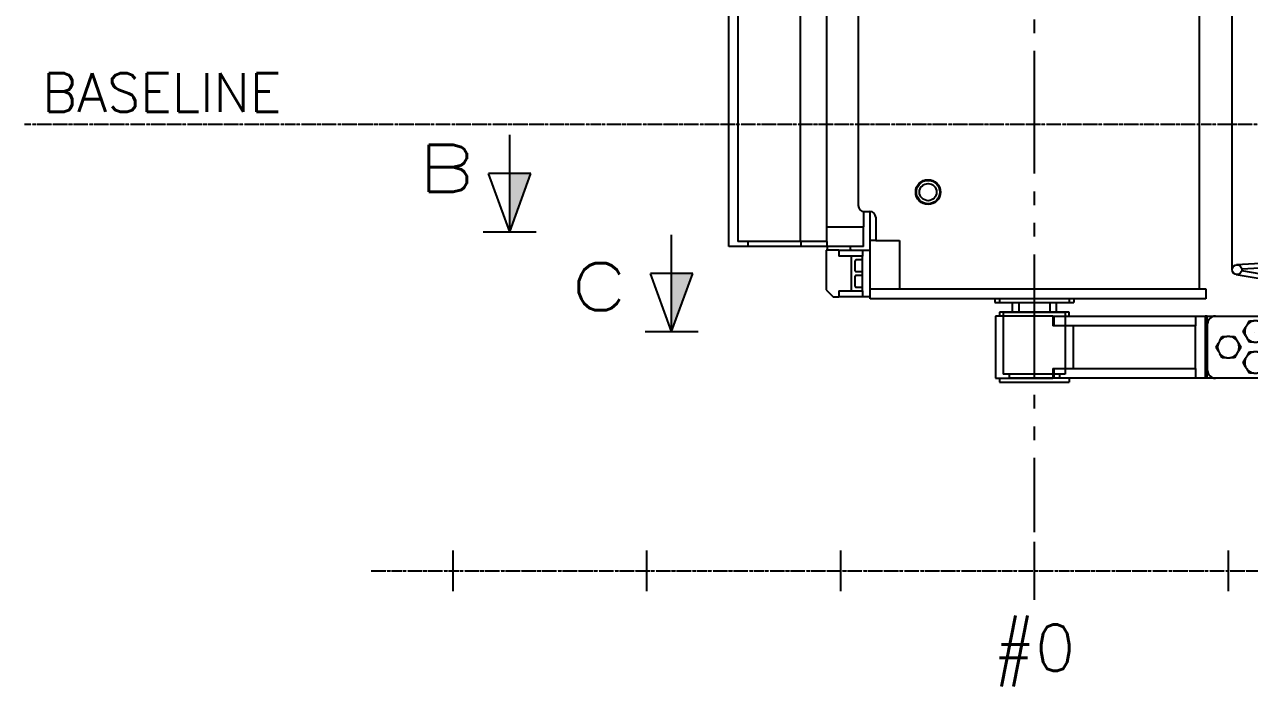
# Model space of a CAD drawing. Extents: x 53504 to 219407, y 25397 to 156081.
# Drawn here: x 119087 to 122246, y 63959 to 65667 of the extents above; entities that cross this region are included whole.
import ezdxf
from ezdxf.enums import TextEntityAlignment as Align

# ---------------------------------------------------------------- set-up
doc = ezdxf.new("R2010")
doc.units = 0
doc.header["$LTSCALE"] = 250
doc.linetypes.add('PHANTOM', pattern=[2.1, 1.25, -0.2, 0.125, -0.2, 0.125, -0.2])
doc.layers.get('0').update_dxf_attribs({"linetype": 'CONTINUOUS'})
for name, color, linetype in [('3D_VISIBLE', 40, 'CONTINUOUS'), ('A0CO1', 1, 'CONTINUOUS'), ('DIM_SYMB', 3, 'CONTINUOUS'), ('S0CO1', 1, 'CONTINUOUS'), ('S0DIM', 2, 'CONTINUOUS'), ('S0PH1', 1, 'PHANTOM'), ('S0PH2', 2, 'PHANTOM'), ('S0TX2', 2, 'CONTINUOUS'), ('S0TX4', 4, 'CONTINUOUS')]:
    doc.layers.add(name, color=color, linetype=linetype)
doc.styles.add('ROMANS', font='romans', dxfattribs={"height": 100})

# ---------------------------------------------------------------- blocks, each defined once
blk = doc.blocks.new('ROR')
at = {"color": 0, "linetype": 'ByBlock'}
for p, q in [((426.4417, -425), (426.4417, 1720)), ((-788.00005, -315), (-788.00005, 1667)), ((-765.0706, 1654.5), (-765.0706, -302.5)), ((-603.57508, 1654.5), (-603.57508, -302.5)), ((-534.85454, -302.5), (-534.85454, 1617)), ((-454, 1455), (-454, -210)), ((-440.5, -224.9248), (-440.5, -265)), ((-439, -225), (-424, -225)), ((-423, -300), (-423, -225.0333)), ((-409, -240), (-409, -300)), ((-534.85454, -265), (-534.85421, -265)), ((-534.85421, -265), (-440.5, -265)), ((-440.5, -315.1), (-440.5, -265)), ((-738.00005, -315), (-788.00005, -315)), ((-603.57508, -302.5), (-765.0706, -302.5)), ((-738.00005, -315), (-738.00005, -302.4995)), ((-602.52186, -315), (-738.00005, -315)), ((-534.85454, -302.5), (-603.57508, -302.5)), ((-602.52186, -302.5), (-602.52186, -315)), ((-534.85454, -315), (-602.52186, -315)), ((-534.85454, -302.5), (-534.85454, -315)), ((-440.5, -315), (-534.85454, -315)), ((-534.00005, -315.0005), (-534.00005, -322.5002)), ((-474, -322.5002), (-474, -315.0005)), ((-423, -424.9996), (-423, -300)), ((-409.0001, -300), (-423, -300)), ((-409, -300), (-348, -300)), ((-348, -300), (-348, -425)), ((-536.50005, -324.9997), (-536.50005, -427.5002)), ((-503.9999, -325), (-536.50005, -325)), ((-504, -325), (-504, -340)), ((-504, -325), (-495.6964, -325)), ((-495.6964, -340), (-504, -340)), ((-495.6964, -325), (-443, -325)), ((-443, -340), (-495.6964, -340)), ((-471.5, -430), (-471.5, -340)), ((-443, -325), (-443, -340)), ((-443, -325), (-423, -325)), ((-443, -430), (-443, -340)), ((-462, -378), (-462, -352)), ((-443.0004, -350), (-460.0005, -350)), ((-462, -418), (-462, -392)), ((-460.0005, -380), (-443.0004, -380)), ((-443.0004, -390), (-460.0005, -390)), ((-536.50005, -427.5), (-519, -445)), ((-504, -430), (-504, -445)), ((-504, -430), (-495.6964, -430)), ((-495.6964, -430), (-443, -430)), ((-460.0005, -420), (-443.0004, -420)), ((-443, -430), (-443, -445)), ((-423, -425), (-362.7165, -425)), ((-423, -450), (-423, -425)), ((-362.7165, -425), (354.904, -425)), ((354.904, -425), (442, -425)), ((442, -425), (442, -450)), ((-519, -445), (-504, -445)), ((-495.6964, -445), (-504, -445)), ((-443, -445), (-495.6964, -445)), ((-423, -445), (-443, -445)), ((442, -450), (-423, -450)), ((-101.5, -450), (-101.5, -460)), ((-101.5, -460), (101.5, -460)), ((-40, -460), (-40, -485)), ((40, -460), (40, -485)), ((101.5, -450), (101.5, -460)), ((-80, -485), (-80, -645)), ((-80, -485), (80, -485)), ((80, -485), (80, -645)), ((80, -645), (-80, -645)), ((-65, -645), (-65, -655)), ((65, -655), (-65, -655)), ((65, -645), (65, -655))]:
    blk.add_line(p, q, dxfattribs=at)
for points in [[(-533.99975, -322.5002), (-534.00046, -322.5594, -0.0061471817), (-534.00261, -322.6191, -0.0059693923), (-534.00625, -322.6793, -0.005926323), (-534.01134, -322.74, -0.006057609), (-534.01802, -322.801, -0.0061212389), (-534.02624, -322.8624, -0.0061682088), (-534.03609, -322.9241, -0.006201729), (-534.04754, -322.986, -0.0062668621), (-534.0607, -323.048, -0.006305594), (-534.0755, -323.1102, -0.0063616329), (-534.09204, -323.1724, -0.006396073), (-534.11027, -323.2346, -0.0064495974), (-534.13027, -323.2967, -0.0064818943), (-534.15199, -323.3586, -0.0065306937), (-534.17551, -323.4203, -0.006559986), (-534.20075, -323.4816, -0.0066041507), (-534.22779, -323.5426, -0.0066303714), (-534.25655, -323.6032, -0.006669426), (-534.2871, -323.6632, -0.0066923227), (-534.31936, -323.7226, -0.00672597), (-534.35337, -323.7813, -0.0067453696), (-534.38905, -323.8393, -0.0067733304), (-534.42645, -323.8965, -0.0067890456), (-534.46547, -323.9527, -0.006811015), (-534.50614, -324.008, -0.0068229931), (-534.54836, -324.0623, -0.0068390228), (-534.59215, -324.1155, -0.0068468349), (-534.63741, -324.1675, -0.0068558081), (-534.68416, -324.2182, -0.00686066), (-534.73228, -324.2677, -0.0068663084), (-534.78177, -324.3158, -0.0068684556), (-534.83253, -324.3626, -0.0068676462), (-534.88455, -324.4078, -0.00686434), (-534.9377, -324.4516, -0.0068540361), (-534.99199, -324.4938, -0.0068457337), (-535.04729, -324.5345, -0.0068299439), (-535.10358, -324.5735, -0.006817835), (-535.16074, -324.6109, -0.006795395), (-535.21874, -324.6466, -0.0067797556), (-535.27748, -324.6806, -0.0067523804), (-535.33692, -324.7128, -0.006731684), (-535.39694, -324.7434, -0.0066949958), (-535.4575, -324.7721, -0.0066756769), (-535.51851, -324.7991, -0.006646132), (-535.57991, -324.8243, -0.0066060081), (-535.6416, -324.8478, -0.0065277597), (-535.70351, -324.8695, -0.0065456242), (-535.76565, -324.8895, -0.0066100824), (-535.82797, -324.9077, -0.006415717), (-535.89008, -324.9242, -0.0059904874), (-535.95179, -324.939, -0.0064959696), (-536.01435, -324.9521, -0.0075608481), (-536.07815, -324.9636, -0.0058506293), (-536.13797, -324.9734, -0.0023089164), (-536.19198, -324.9814, -0.0078956988), (-536.26046, -324.9882, -0.013360453), (-536.36467, -324.9944, -0.0066970201), (-536.50038, -324.9997, -0.0036318979)], [(-471.5005, -324.9997), (-471.5597, -324.999, -0.0061517517), (-471.6194, -324.9969, -0.0059739076), (-471.6796, -324.9933, -0.0059308736), (-471.7402, -324.9882, -0.006062317), (-471.8013, -324.9816, -0.0061260457), (-471.8626, -324.9734, -0.0061730889), (-471.9243, -324.9636, -0.0062066616), (-471.9862, -324.9521, -0.0062718599), (-472.0482, -324.939, -0.0063106233), (-472.1104, -324.9242, -0.006366695), (-472.1726, -324.9077, -0.0064011363), (-472.2348, -324.8895, -0.0064546643), (-472.2968, -324.8695, -0.0064869316), (-472.3587, -324.8478, -0.0065357017), (-472.4204, -324.8243, -0.0065649316), (-472.4818, -324.7991, -0.0066090338), (-472.5428, -324.7721, -0.0066351584), (-472.6033, -324.7434, -0.0066741151), (-472.6633, -324.7128, -0.0066968837), (-472.7227, -324.6806, -0.0067304032), (-472.7814, -324.6466, -0.0067496368), (-472.8394, -324.6109, -0.0067774221), (-472.8966, -324.5735, -0.0067929601), (-472.9528, -324.5345, -0.00681478), (-473.0081, -324.4938, -0.006826477), (-473.0624, -324.4516, -0.0068421167), (-473.1156, -324.4078, -0.0068499072), (-473.1676, -324.3626, -0.0068592639), (-473.2183, -324.3158, -0.0068630018), (-473.2678, -324.2677, -0.006866037), (-473.3159, -324.2182, -0.0068659607), (-473.3627, -324.1675, -0.0068627707), (-473.4079, -324.1155, -0.0068588582), (-473.4517, -324.0623, -0.0068493322), (-473.4939, -324.008, -0.0068414056), (-473.5346, -323.9527, -0.0068256747), (-473.5736, -323.8965, -0.0068137432), (-473.611, -323.8393, -0.006791566), (-473.6467, -323.7813, -0.0067761803), (-473.6807, -323.7226, -0.0067490458), (-473.7129, -323.6632, -0.0067286093), (-473.7435, -323.6032, -0.0066921883), (-473.7722, -323.5426, -0.0066731434), (-473.7993, -323.4816, -0.0066438692), (-473.8245, -323.4202, -0.0066040331), (-473.848, -323.3586, -0.0065260711), (-473.8697, -323.2967, -0.0065442091), (-473.8897, -323.2346, -0.0066089289), (-473.9079, -323.1723, -0.006414878), (-473.9244, -323.1102, -0.005989944), (-473.9392, -323.0485, -0.0064956488), (-473.9524, -322.986, -0.0075608229), (-473.9638, -322.9222, -0.0058508912), (-473.9736, -322.8624, -0.0023090806), (-473.9817, -322.8084, -0.0078964517), (-473.9885, -322.74, -0.013362745), (-473.9946, -322.6358, -0.0066986143), (-474, -322.5002, -0.0036328741)], [(-462.0001, -377.9997), (-461.9995, -378.0471, 0.006145191), (-461.9978, -378.0948, 0.0059677017), (-461.9949, -378.143, 0.0059248936), (-461.9908, -378.1916, 0.0060563981), (-461.9855, -378.2405, 0.0061202866), (-461.979, -378.2896, 0.0061675159), (-461.9711, -378.339, 0.0062013151), (-461.9619, -378.3885, 0.0062667218), (-461.9514, -378.4382, 0.0063057466), (-461.9396, -378.4879, 0.0063620732), (-461.9264, -378.5377, 0.0063968168), (-461.9118, -378.5875, 0.0064506389), (-461.8958, -378.6371, 0.006483245), (-461.8784, -378.6867, 0.006532347), (-461.8596, -378.7361, 0.00656195), (-461.8394, -378.7852, 0.0066064176), (-461.8178, -378.834, 0.0066329446), (-461.7948, -378.8824, 0.0066722946), (-461.7704, -378.9305, 0.00669549), (-461.7446, -378.978, 0.0067294279), (-461.7174, -379.025, 0.0067491027), (-461.6888, -379.0714, 0.0067773103), (-461.6589, -379.1171, 0.0067933142), (-461.6277, -379.1622, 0.0068156127), (-461.5952, -379.2064, 0.0068277174), (-461.5614, -379.2498, 0.0068436282), (-461.5264, -379.2924, 0.0068520817), (-461.4901, -379.334, 0.0068625756), (-461.4528, -379.3746, 0.0068658574), (-461.4143, -379.4142, 0.00686633), (-461.3747, -379.4527, 0.0068637143), (-461.3341, -379.4901, 0.006857333), (-461.2925, -379.5263, 0.0068522494), (-461.2499, -379.5613, 0.006843515), (-461.2065, -379.5951, 0.0068358604), (-461.1623, -379.6276, 0.006819914), (-461.1173, -379.6588, 0.0068079234), (-461.0715, -379.6888, 0.0067858476), (-461.0252, -379.7173, 0.0067705379), (-460.9782, -379.7445, 0.0067434676), (-460.9307, -379.7703, 0.0067231183), (-460.8827, -379.7948, 0.0066868187), (-460.8342, -379.8178, 0.0066678968), (-460.7854, -379.8394, 0.0066387604), (-460.7363, -379.8596, 0.0065990889), (-460.687, -379.8785, 0.006521325), (-460.6375, -379.8958, 0.0065396081), (-460.5878, -379.9118, 0.0066044497), (-460.538, -379.9264, 0.0064107112), (-460.4883, -379.9397, 0.0059862162), (-460.439, -379.9515, 0.0064917979), (-460.389, -379.9621, 0.0075566012), (-460.338, -379.9713, 0.005847846), (-460.2902, -379.9791, 0.0023079283), (-460.247, -379.9856, 0.0078926722), (-460.1922, -379.9911, 0.013357244), (-460.1089, -379.996, 0.006696277), (-460.0005, -380.0004, 0.0036317169)], [(-462.0001, -417.9998), (-461.9995, -418.0472, 0.006146506), (-461.9978, -418.095, 0.0059689131), (-461.9949, -418.1432, 0.0059260272), (-461.9908, -418.1917, 0.0060574859), (-461.9855, -418.2406, 0.0061213069), (-461.979, -418.2897, 0.0061684647), (-461.9711, -418.3391, 0.006202183), (-461.9619, -418.3886, 0.0062675123), (-461.9514, -418.4383, 0.0063064488), (-461.9396, -418.488, 0.0063626889), (-461.9264, -418.5378, 0.006397336), (-461.9118, -418.5875, 0.006451064), (-461.8958, -418.6372, 0.0064835674), (-461.8784, -418.6868, 0.0065325688), (-461.8596, -418.7361, 0.0065620637), (-461.8394, -418.7852, 0.0066064256), (-461.8178, -418.834, 0.0066328409), (-461.7948, -418.8825, 0.0066720824), (-461.7704, -418.9305, 0.0066951634), (-461.7446, -418.978, 0.0067289889), (-461.7174, -419.025, 0.0067485524), (-461.6888, -419.0714, 0.0067766596), (-461.6589, -419.1171, 0.00679254), (-461.6277, -419.1622, 0.006814693), (-461.5952, -419.2064, 0.0068267382), (-461.5614, -419.2498, 0.0068427096), (-461.5264, -419.2924, 0.0068508556), (-461.4901, -419.334, 0.0068605711), (-461.4528, -419.3746, 0.006864624), (-461.4143, -419.4142, 0.0068678666), (-461.3747, -419.4527, 0.0068681002), (-461.3341, -419.4901, 0.006865339), (-461.2925, -419.5263, 0.0068617919), (-461.2499, -419.5613, 0.0068525239), (-461.2065, -419.5951, 0.0068448776), (-461.1623, -419.6276, 0.0068294228), (-461.1173, -419.6588, 0.006817762), (-461.0715, -419.6887, 0.006795818), (-461.0252, -419.7172, 0.0067806669), (-460.9782, -419.7444, 0.0067537359), (-460.9307, -419.7702, 0.0067335), (-460.8827, -419.7946, 0.0066972422), (-460.8342, -419.8176, 0.0066783646), (-460.7854, -419.8392, 0.0066492258), (-460.7363, -419.8594, 0.0066095053), (-460.687, -419.8782, 0.0065316028), (-460.6375, -419.8955, 0.006549869), (-460.5878, -419.9115, 0.0066147397), (-460.538, -419.926, 0.0064205978), (-460.4883, -419.9392, 0.0059953389), (-460.439, -419.951, 0.0065015447), (-460.389, -419.9615, 0.0075677244), (-460.338, -419.9707, 0.0058562457), (-460.2902, -419.9785, 0.0023111936), (-460.247, -419.9849, 0.007903671), (-460.1922, -419.9903, 0.013374855), (-460.1089, -419.9952, 0.0067045934), (-460.0005, -419.9995, 0.0036360857)]]:
    blk.add_lwpolyline(points, format="xyb", dxfattribs=at)
for radius in [32, 30.15, 22.15]:
    blk.add_circle((-274, -175), radius, dxfattribs=at)
for centre, radius, start, end in [((-439, -210), 15, 180, 270), ((-424, -240), 15, 0, 90), ((-460, -352), 2, 90, 180), ((-460, -392), 2, 90, 180)]:
    blk.add_arc(centre, radius, start, end, dxfattribs=at)
blk = doc.blocks.new('DYSE')
at = {"color": 0, "linetype": 'ByBlock'}
for p, q in [((-419.6, 1049.8), (340.8, 1179.6)), ((-405.3, 1040.1), (321.8, 1164.2)), ((370, -1155), (370, 1155)), ((62.5, 1022), (62.5, 1120)), ((77.5, 1022.4), (77.5, 1122.5)), ((-137.5, 1022.4), (-137.5, 1085.8)), ((-122.5, 1022), (-122.5, 1088.4)), ((-430, -1037.5), (-430, 1037.5)), ((-130, 1010), (-418.2, 1025)), ((-129.4, 1022), (-405.1, 1036.4)), ((70, 1022), (-130, 1022)), ((70, 1010), (-130, 1010)), ((-130, -1010), (-418.2, -1025)), ((70, -1010), (-130, -1010)), ((-405.3, -1040.1), (321.8, -1164.2)), ((-129.4, -1022), (-405.1, -1036.4)), ((-137.5, -1022.4), (-137.5, -1085.8)), ((70, -1022), (-130, -1022)), ((-122.5, -1022), (-122.5, -1088.4)), ((62.5, -1022), (62.5, -1120)), ((77.5, -1022.4), (77.5, -1122.5)), ((-419.6, -1049.8), (340.8, -1179.6))]:
    blk.add_line(p, q, dxfattribs=at)
for centre, radius in [((345, 1155), 25), ((-417.5, 1037.5), 12.5), ((-417.5, -1037.5), 12.5), ((345, -1155), 25)]:
    blk.add_circle(centre, radius, dxfattribs=at)
for centre, radius, start, end in [((54.1, 1446.4), 424.7, 272.0802, 312.0173), ((54.1, 1446.4), 436.7, 272.0802, 314.7939), ((54.1, -1446.4), 436.7, 45.2061, 87.9198), ((54.1, -1446.4), 424.7, 47.9827, 87.9198)]:
    blk.add_arc(centre, radius, start, end, dxfattribs=at)
blk = doc.blocks.new('LLL')
at = {"layer": 'S0PH2'}
for p, q in [((41.6, 112.8), (41.6, 431.2)), ((110, 300.7), (-26.8, 300.7)), ((41.6, 112.8), (-26.8, 300.7)), ((41.6, 112.8), (110, 300.7)), ((-44.1, 112.8), (127.2, 112.8))]:
    blk.add_line(p, q, dxfattribs=at)
blk.add_solid([(110, 300.7), (41.6, 112.8), (110, 300.7), (41.6, 300.7)], dxfattribs=at)
blk = doc.blocks.new('fghfghfgh')
at = {"layer": '3D_VISIBLE'}
for p, q in [((-90, -450), (-90, -460)), ((-90, -460), (90, -460)), ((-57.5, -460.0002), (-57.5, -485)), ((57.5, -485), (57.5, -460)), ((90, -450), (90, -460)), ((-100, -495), (-100, -655)), ((47.506, -495), (-100, -495)), ((90, -485), (-90, -485)), ((-90, -485), (-90, -495)), ((47.5062, -495), (47.5062, -520)), ((47.5062, -495), (50, -495)), ((50, -495), (50, -520)), ((50, -495), (416, -495)), ((90, -495), (90, -485)), ((416, -495), (416, -520)), ((416, -495), (441, -495)), ((441, -495), (441, -655)), ((446, -495), (441, -495)), ((446, -655), (446, -495)), ((446, -495), (467, -495)), ((467, -495), (625, -495)), ((625, -495), (625, -655)), ((630, -495), (625, -495)), ((630, -655), (630, -495)), ((642, -495), (630, -495)), ((642, -495), (642, -655)), ((782, -495), (642, -495)), ((782, -655), (782, -495)), ((50, -520), (47.5062, -520)), ((416, -520), (50, -520)), ((100, -520), (100, -630)), ((416, -630), (416, -520)), ((447, -635), (447, -515)), ((538.7458, -535), (544.735, -524.6264)), ((544.735, -545.3734), (538.7458, -535)), ((548.6338, -517.8736), (544.735, -524.6264)), ((548.6338, -517.8736), (554.6228, -507.5)), ((554.6228, -507.5), (566.6012, -507.5)), ((574.3988, -507.5), (566.6012, -507.5)), ((574.3988, -507.5), (586.3772, -507.5)), ((586.3772, -507.5), (592.3664, -517.8736)), ((592.3664, -517.8736), (596.2652, -524.6264)), ((596.2652, -524.6264), (602.2542, -535)), ((602.2542, -535), (596.2652, -545.3734)), ((468.7458, -575), (474.735, -564.6264)), ((478.6338, -557.8736), (474.735, -564.6264)), ((478.6338, -557.8736), (484.6228, -547.5)), ((484.6228, -547.5), (496.6012, -547.5)), ((504.3988, -547.5), (496.6012, -547.5)), ((504.3988, -547.5), (516.3772, -547.5)), ((516.3772, -547.5), (522.3664, -557.8736)), ((522.3664, -557.8736), (526.2652, -564.6264)), ((526.2652, -564.6264), (532.2542, -575)), ((544.735, -545.3734), (548.6338, -552.1264)), ((554.6228, -562.5), (548.6338, -552.1264)), ((566.6012, -562.5), (554.6228, -562.5)), ((566.6012, -562.5), (574.3988, -562.5)), ((586.3772, -562.5), (574.3988, -562.5)), ((592.3664, -552.1264), (586.3772, -562.5)), ((592.3664, -552.1264), (596.2652, -545.3734)), ((474.735, -585.3734), (468.7458, -575)), ((474.735, -585.3734), (478.6338, -592.1264)), ((484.6228, -602.5), (478.6338, -592.1264)), ((522.3664, -592.1264), (516.3772, -602.5)), ((522.3664, -592.1264), (526.2652, -585.3734)), ((532.2542, -575), (526.2652, -585.3734)), ((548.6338, -597.8736), (544.735, -604.6264)), ((548.6338, -597.8736), (554.6228, -587.5)), ((554.6228, -587.5), (566.6012, -587.5)), ((574.3988, -587.5), (566.6012, -587.5)), ((574.3988, -587.5), (586.3772, -587.5)), ((586.3772, -587.5), (592.3664, -597.8736)), ((592.3664, -597.8736), (596.2652, -604.6264)), ((47.5062, -630), (47.5062, -655)), ((47.5062, -630), (50, -630)), ((50, -630), (416, -630)), ((50, -630), (50, -655)), ((416, -630), (416, -655)), ((496.6012, -602.5), (484.6228, -602.5)), ((496.6012, -602.5), (504.3988, -602.5)), ((516.3772, -602.5), (504.3988, -602.5)), ((538.7458, -615), (544.735, -604.6264)), ((544.735, -625.3734), (538.7458, -615)), ((544.735, -625.3734), (548.6338, -632.1264)), ((592.3664, -632.1264), (596.2652, -625.3734)), ((596.2652, -604.6264), (602.2542, -615)), ((602.2542, -615), (596.2652, -625.3734)), ((-100, -655), (47.506, -655)), ((-90, -655), (-90, -665)), ((50, -655), (47.5062, -655)), ((416, -655), (50, -655)), ((90, -655), (90, -665)), ((441, -655), (416, -655)), ((446, -655), (441, -655)), ((467, -655), (446, -655)), ((625, -655), (467, -655)), ((554.6228, -642.5), (548.6338, -632.1264)), ((566.6012, -642.5), (554.6228, -642.5)), ((566.6012, -642.5), (574.3988, -642.5)), ((586.3772, -642.5), (574.3988, -642.5)), ((592.3664, -632.1264), (586.3772, -642.5)), ((630, -655), (625, -655)), ((642, -655), (630, -655)), ((782, -655), (642, -655)), ((-90, -665), (90, -665))]:
    blk.add_line(p, q, dxfattribs=at)
for centre, radius, start, end in [((467, -515), 20, 90, 180), ((570.5, -535), 27.775, 158.06927, 201.93069), ((570.5, -535), 27.775, 98.069257, 141.93073), ((570.5, -535), 27.775, 38.069288, 81.930743), ((570.5, -535), 27.775, 338.06933, 21.93071), ((500.5, -575), 27.775, 158.06927, 201.93069), ((500.5, -575), 27.775, 98.069257, 141.93073), ((500.5, -575), 27.775, 38.069288, 81.930743), ((500.5, -575), 27.775, 338.06933, 21.93071), ((570.5, -535), 27.775, 218.06931, 261.93065), ((570.5, -535), 27.775, 278.06935, 321.93067), ((500.5, -575), 27.775, 218.06931, 261.93065), ((500.5, -575), 27.775, 278.06935, 321.93067), ((570.5, -615), 27.775, 98.069257, 141.93073), ((570.5, -615), 27.775, 38.069288, 81.930743), ((570.5, -615), 27.775, 158.06927, 201.93069), ((570.5, -615), 27.775, 338.06933, 21.93071), ((467, -635), 20, 180, 270), ((570.5, -615), 27.775, 218.06931, 261.93065), ((570.5, -615), 27.775, 278.06935, 321.93067)]:
    blk.add_arc(centre, radius, start, end, dxfattribs=at)
at = {"layer": 'DIM_SYMB'}
blk.add_line((567.549, -538.323), (567.549, -538.323), dxfattribs=at)
blk.add_line((567.549, -538.323), (567.549, -538.323), dxfattribs=at)

msp = doc.modelspace()

# ---------------------------------------------------------------- linework, layer by layer
at = {"layer": 'S0PH1', "color": 0}
for p in [(121691.373, 68744.529), (121691.373, 67173.491)]:
    msp.add_line(p, (121691.373, 64357.261), dxfattribs=at)
at = {"layer": 'S0PH1', "color": 0, "ltscale": 0.02}
for p, q in [((119086.912, 65409.411), (127543.776, 65409.411)), ((119980.67, 64257.261), (126351.123, 64257.261))]:
    msp.add_line(p, q, dxfattribs=at)
at = {"layer": 'S0TX2', "color": 0}
for p, q in [((121691.373, 64332.261), (121691.373, 64182.261)), ((120191.373, 64309.761), (120191.373, 64204.761)), ((120691.373, 64309.761), (120691.373, 64204.761)), ((121191.373, 64309.761), (121191.373, 64204.761)), ((121691.373, 64309.761), (121691.373, 64204.761)), ((122191.373, 64309.761), (122191.373, 64204.761))]:
    msp.add_line(p, q, dxfattribs=at)

# ---------------------------------------------------------------- block references
at = {"layer": 'A0CO1', "color": 0}
for name, p in [('ROR', (121691.373, 65409.411)), ('DYSE', (122631.373, 66071.941))]:
    msp.add_blockref(name, p, dxfattribs=at)
at = {"layer": 'S0CO1', "color": 0, "xscale": 0.7999999999999546, "yscale": 0.7999999999999546, "zscale": 0.7999999999999546}
for p in [(120305.081, 65042.011), (120722.726, 64784.194)]:
    msp.add_blockref('LLL', p, dxfattribs=at)
at = {"layer": 'S0CO1', "color": 0}
msp.add_blockref('fghfghfgh', (121691.373, 65409.411), dxfattribs=at)

# ---------------------------------------------------------------- texts
at = {"layer": 'S0DIM', "color": 0, "style": 'ROMANS'}
msp.add_text('#0', height=120, dxfattribs=at).set_placement((121691.373, 64050.442), align=Align.MIDDLE)
at = {"layer": 'S0TX2', "color": 0, "style": 'ROMANS'}
msp.add_text('BASELINE', height=100, dxfattribs=at).set_placement((119132.744, 65441.184))
at = {"layer": 'S0TX4', "color": 0, "style": 'ROMANS', "width": 1.35}
for s, p in [('B', (120101.352, 65234.696)), ('C', (120495.246, 64929.425))]:
    msp.add_text(s, height=121.6, dxfattribs=at).set_placement(p)

doc.saveas('drawing.dxf')
